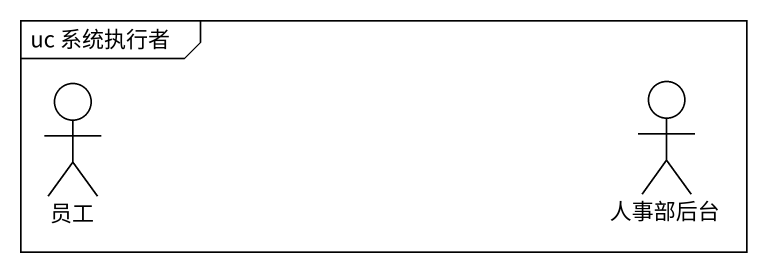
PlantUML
@startuml
mainframe uc 系统执行者
actor 员工
actor 人事部后台
@enduml
